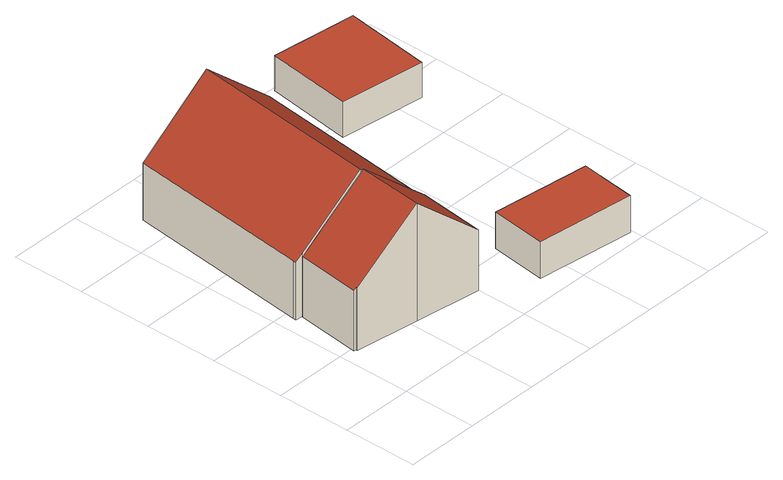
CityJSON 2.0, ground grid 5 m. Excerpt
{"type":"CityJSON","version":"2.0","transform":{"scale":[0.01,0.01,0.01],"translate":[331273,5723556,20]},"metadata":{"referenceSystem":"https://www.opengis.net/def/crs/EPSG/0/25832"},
"CityObjects":{
"building1":{"type":"Building","attributes":{"Geometrietyp2DReferenz":"3000","Gemeindeschluessel":"05170048","function":"31001_1010","roofType":"3100","measuredHeight":8.13},"address":[{"country":"Germany","locality":"Wesel","thoroughfareNumber":"7","thoroughfareName":"Xantener Straße"}],"geometry":[{"type":"Solid","lod":"2","boundaries":[[[[0,1,2,3]],[[4,5,1,0]],[[6,7,5,4]],[[8,9,7,6]],[[10,11,9,8]],[[12,13,11,10]],[[14,15,13,12]],[[3,2,15,14]],[[14,12,10,3]],[[8,6,4,0,3,10]],[[1,5,7,9,11,13,15,2]]]],"semantics":{"surfaces":[{"type":"WallSurface"},{"type":"RoofSurface"},{"type":"GroundSurface"}],"values":[[0,0,0,0,0,0,0,0,1,1,2]]}}]},
"building2":{"type":"Building","attributes":{"Geometrietyp2DReferenz":"3000","Gemeindeschluessel":"05170048","function":"31001_1010","roofType":"3100","measuredHeight":8.17},"address":[{"country":"Germany","locality":"Wesel","thoroughfareNumber":"7","thoroughfareName":"Xantener Straße"}],"geometry":[{"type":"Solid","lod":"2","boundaries":[[[[16,17,18,19]],[[20,21,17,16]],[[22,23,21,20]],[[24,25,23,22]],[[26,27,25,24]],[[28,29,27,26]],[[30,31,29,28]],[[32,33,31,30]],[[19,18,33,32]],[[26,24,22,20,16,19,28]],[[32,30,28,19]],[[17,21,23,25,27,29,31,33,18]]]],"semantics":{"surfaces":[{"type":"WallSurface"},{"type":"RoofSurface"},{"type":"GroundSurface"}],"values":[[0,0,0,0,0,0,0,0,0,1,1,2]]}}]},
"building3":{"type":"Building","attributes":{"Geometrietyp2DReferenz":"3000","Gemeindeschluessel":"05170048","function":"31001_2723","roofType":"1000","measuredHeight":2.54},"address":[{"country":"Germany","locality":"Wesel","thoroughfareNumber":"7","thoroughfareName":"Xantener Straße"}],"geometry":[{"type":"Solid","lod":"2","boundaries":[[[[34,35,36,37]],[[38,39,35,34]],[[40,41,39,38]],[[37,36,41,40]],[[38,34,37,40]],[[35,39,41,36]]]],"semantics":{"surfaces":[{"type":"WallSurface"},{"type":"RoofSurface"},{"type":"GroundSurface"}],"values":[[0,0,0,0,1,2]]}}]},
"building4":{"type":"Building","attributes":{"Geometrietyp2DReferenz":"3000","Gemeindeschluessel":"05170048","function":"31001_2463","roofType":"1000","measuredHeight":2.44},"address":[{"country":"Germany","locality":"Wesel","thoroughfareNumber":"7","thoroughfareName":"Xantener Straße"}],"geometry":[{"type":"Solid","lod":"2","boundaries":[[[[42,43,44,45]],[[46,47,43,42]],[[48,49,47,46]],[[45,44,49,48]],[[46,42,45,48]],[[43,47,49,44]]]],"semantics":{"surfaces":[{"type":"WallSurface"},{"type":"RoofSurface"},{"type":"GroundSurface"}],"values":[[0,0,0,0,1,2]]}}]}
},
"vertices":[
[71,430,530],[71,430,97],[506,370,97],[506,370,911],[72,439,530],[72,439,97],[55,441,515],[55,441,97],[108,877,515],[108,877,97],[558,817,911],[558,817,97],[1008,757,515],[1008,757,97],[957,308,515],[957,308,97],
[108,877,536],[108,877,98],[534,820,98],[534,820,916],[61,883,495],[61,883,98],[60,883,494],[60,883,98],[64,904,495],[64,904,98],[206,2166,494],[206,2166,98],[681,2113,916],[681,2113,98],[1156,2060,494],[1156,2060,98],[1008,757,494],[1008,757,98],
[1986,79,311],[1986,79,57],[2033,459,57],[2033,459,311],[1316,160,311],[1316,160,57],[1362,541,311],[1362,541,57],
[2225,2385,326],[2225,2385,81],[1645,2459,81],[1645,2459,326],[2146,1796,326],[2146,1796,81],[1565,1871,326],[1565,1871,81]
]}
